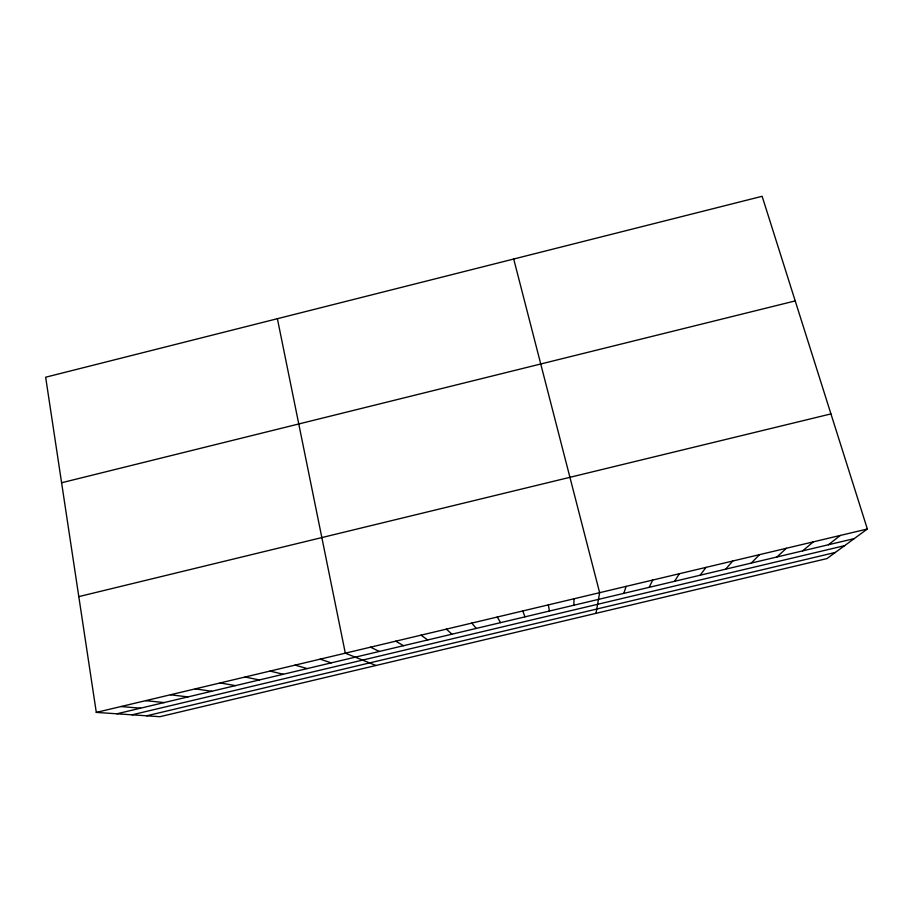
<?xml version="1.0" encoding="UTF-8"?>
<svg xmlns="http://www.w3.org/2000/svg" width="913" height="913" viewBox="0 0 913 913"><rect width="100%" height="100%" fill="white"/><g stroke="black" fill="none" stroke-linecap="round" stroke-linejoin="round"><path stroke-width="1.37" d="M573.912 605.228L573.957 598.791M595.995 613.331L599.636 592.685L513.711 259.018M623.784 593.37L626.135 586.386M649.177 587.344L652.704 580.063M674.616 581.296L679.329 573.729M700.111 575.236L706.011 567.384M725.664 569.164L732.751 561.027M751.262 563.081L759.559 554.648M776.917 556.987L786.413 548.257M802.63 550.881L813.335 541.854M828.399 544.764L840.314 535.44M867.35 529.004L826.95 558.585L159.889 716.705L96.299 712.402L45.65 377.217L762.127 196.295L867.35 529.004L96.299 712.402M61.593 482.76L795.212 300.913M78.803 596.611L830.944 413.909M116.91 713.795L854.214 538.624M132.043 714.822L844.593 545.666M146.628 715.815L835.349 552.445M120.961 706.536L140.534 708.191M145.681 700.659L164.203 702.565M170.457 694.77L187.918 696.927M195.279 688.859L211.679 691.278M220.159 682.947L235.486 685.629M245.083 677.012L259.349 679.957M270.065 671.078L283.258 674.273M295.093 665.12L307.213 668.59M320.189 659.152L331.214 662.884M375.962 665.486L345.319 653.172L277.392 318.694M370.507 647.18L379.363 651.448M395.751 641.177L403.512 645.708M421.053 635.163L427.706 639.956M446.4 629.137L451.946 634.193M471.804 623.088L476.244 628.429M497.265 617.04L500.586 622.643M522.772 610.968L524.975 616.846M548.336 604.885L549.421 611.037"/></g></svg>
